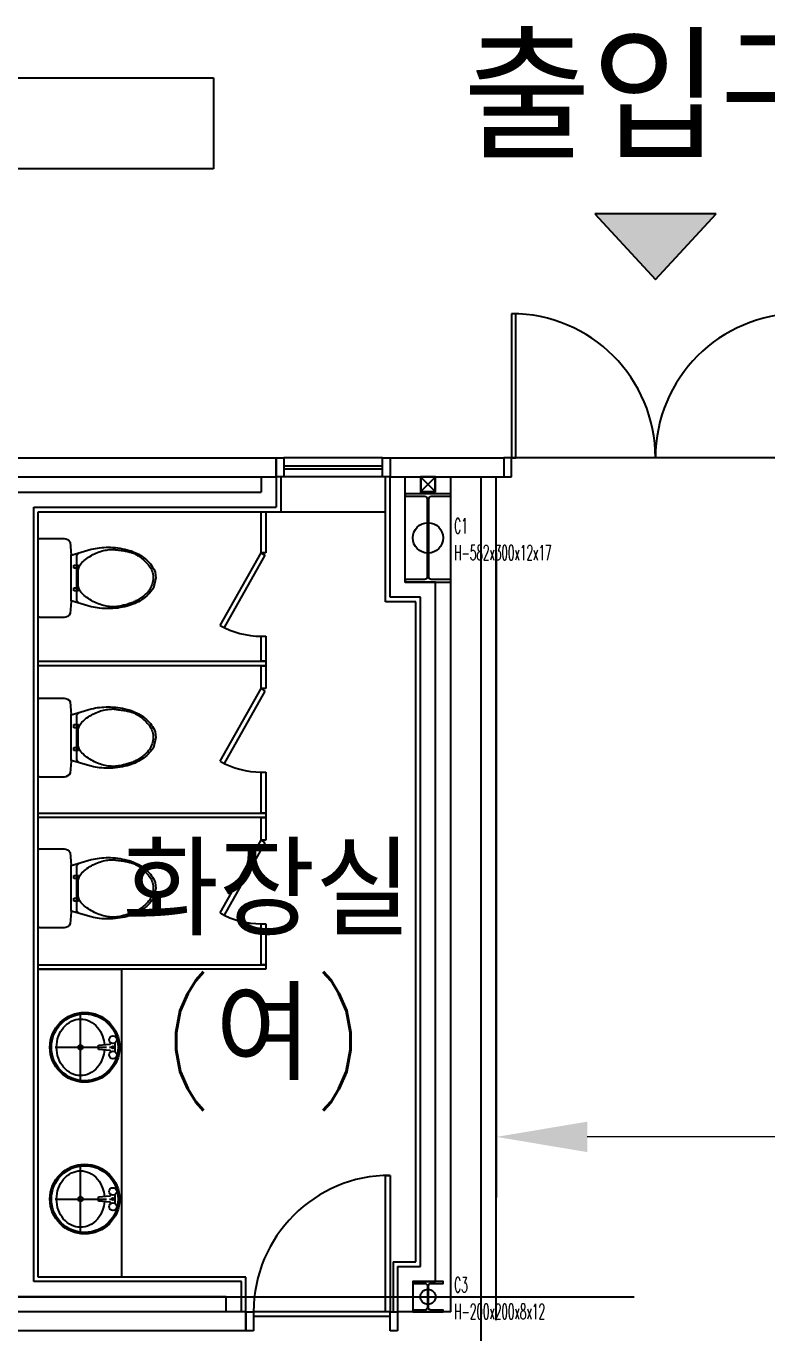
# Model space of a CAD drawing. Header units: millimetres. Extents: x 10462777 to 22643323, y 453826 to 1389191.
# Drawn here: x 11310481 to 11315366, y 610061 to 618670 of the extents above; entities that cross this region are included whole.
import ezdxf
from ezdxf.enums import TextEntityAlignment as Align

# ---------------------------------------------------------------- set-up
doc = ezdxf.new("R2010")
doc.units = ezdxf.units.MM
doc.header["$LTSCALE"] = 200
doc.header["$MEASUREMENT"] = 0
doc.header["$PDMODE"] = 35
doc.header["$PDSIZE"] = -5
doc.layers.get('0').update_dxf_attribs({"linetype": 'CONTINUOUS'})
doc.layers.get('DEFPOINTS').update_dxf_attribs({"linetype": 'CONTINUOUS'})
doc.layers.add('AM_5', color=3, linetype='CONTINUOUS', lineweight=15)
for name, color, linetype in [('CEN', 1, 'CONTINUOUS'), ('COL', 2, 'CONTINUOUS'), ('door', 4, 'CONTINUOUS'), ('E1', 4, 'CONTINUOUS'), ('EL', 9, 'CONTINUOUS'), ('ELE6', 7, 'CONTINUOUS'), ('FIN', 5, 'CONTINUOUS'), ('HAT', 5, 'CONTINUOUS'), ('panel', 4, 'CONTINUOUS'), ('PIPE', 4, 'CONTINUOUS'), ('TEXT', 7, 'CONTINUOUS'), ('TOI', 8, 'CONTINUOUS'), ('WAL', 3, 'CONTINUOUS'), ('win', 6, 'CONTINUOUS')]:
    doc.layers.add(name, color=color, linetype=linetype)
doc.layers.add('No_Print', color=153, linetype='CONTINUOUS', plot=False)
doc.styles.add('HY-WUL-M', font='txt.shx ', dxfattribs={"bigfont": ' whgtxt.shx'})
doc.styles.add('HYwulM', font='txt.shx ', dxfattribs={"bigfont": ' whgtxt.shx'})
doc.styles.add('HY울릉도L', font='txt.shx ', dxfattribs={"bigfont": ' whgtxt.shx'})
doc.styles.add('굴림', font='txt.shx ', dxfattribs={"bigfont": ' whgtxt.shx'})
doc.dimstyles.new('200$0', dxfattribs={"dimscale": 200, "dimtxt": 7, "dimasz": 1, "dimexe": 2, "dimexo": 2, "dimgap": 1, "dimtad": 1, "dimdec": 0, "dimdsep": 46, "dimlunit": 6, "dimtxsty": '굴림', "dimblk": 'DIMDOT', "dimcen": 1, "dimclrd": 4, "dimclre": 4, "dimclrt": 4, "dimadec": 0, "dimazin": 0, "dimtfac": 1, "dimtdec": 0, "dimtmove": 2, "dimatfit": 3, "dimldrblk": 'DIMDOT', "dimfxl": 1, "dimtolj": 1, "dimtzin": 0, "dimlwd": -1, "dimarcsym": 0})

# ---------------------------------------------------------------- blocks, each defined once
blk = doc.blocks.new('*D317')
at = {"layer": 'AM_5', "color": 4, "linetype": 'ByBlock', "lineweight": -2, "transparency": 16777216}
for p, q in [((11313581.3, 615200.9), (11313581.3, 610951.9)), ((11316131.3, 615200.9), (11316131.3, 610951.9))]:
    blk.add_line(p, q, dxfattribs=at)
at = {"layer": 'AM_5', "color": 4, "linetype": 'ByBlock', "transparency": 16777216}
blk.add_line((11315531.3, 611351.9), (11314181.3, 611351.9), dxfattribs=at)
at = {"layer": 'AM_5', "color": 4, "transparency": 16777216}
for points in [[(11314181.3, 611451.9), (11314181.3, 611251.9), (11313581.3, 611351.9)], [(11315531.3, 611451.9), (11315531.3, 611251.9), (11316131.3, 611351.9)]]:
    blk.add_solid(points, dxfattribs=at)
at = {"layer": 'DEFPOINTS', "color": 0, "transparency": 16777216}
for p in [(11313581.3, 615600.9), (11316131.3, 615600.9), (11313581.3, 611351.9)]:
    blk.add_point(p, dxfattribs=at)
at = {"layer": 'AM_5', "color": 4, "transparency": 16777216, "insert": (11314856.3, 609601.9), "char_height": 600, "attachment_point": 5, "style": '굴림', "bg_fill": 3, "box_fill_scale": 1.25, "bg_fill_color": 256, "bg_fill_true_color": 13158600, "bg_fill_transparency": 0}
blk.add_mtext('\\A1;2,550', dxfattribs=at)
blk = doc.blocks.new('DIMDOT')
at = {"color": 4}
blk.add_line((-2, 0), (2, 0), dxfattribs=at)
at = {"color": 7}
for radius in [0.5, 0.25]:
    blk.add_circle((0, 0), radius, dxfattribs=at)

msp = doc.modelspace()

# ---------------------------------------------------------------- hatches: boundary and pattern name
at = {"layer": 'panel'}
msp.add_hatch(color=256, dxfattribs=at).paths.add_polyline_path([(11314631.32522, 617000.56222), (11314231.4096, 617432.62532), (11315031.24085, 617432.62532)])

# ---------------------------------------------------------------- linework, layer by layer
at = {"ltscale": 10}
for p, q in [((11313481.32522, 609323.38492), (11313481.32522, 615700.88492)), ((11313581.32522, 609281.96356), (11313581.32522, 615700.88492))]:
    msp.add_line(p, q, dxfattribs=at)
at = {"color": 0}
for p, q in [((11310778.69483, 614884.27168), (11310778.26706, 615189.69013)), ((11310816.32522, 614884.52127), (11310816.32522, 615184.52127)), ((11310796.32522, 615099.52127), (11310796.32522, 615119.52127)), ((11310796.32522, 615119.52127), (11310826.32522, 615119.52127)), ((11310826.32522, 615099.52127), (11310796.32522, 615099.52127)), ((11310826.32522, 615119.52127), (11310826.32522, 615099.52127)), ((11310796.32522, 614949.52127), (11310796.32522, 614969.52127)), ((11310796.32522, 614969.52127), (11310826.32522, 614969.52127)), ((11310826.32522, 614949.52127), (11310796.32522, 614949.52127)), ((11310826.32522, 614969.52127), (11310826.32522, 614949.52127)), ((11310778.69483, 613832.70981), (11310778.26706, 614138.12826)), ((11310816.32522, 613832.95941), (11310816.32522, 614132.95941)), ((11310796.32522, 614047.95941), (11310796.32522, 614067.95941)), ((11310796.32522, 614067.95941), (11310826.32522, 614067.95941)), ((11310826.32522, 614047.95941), (11310796.32522, 614047.95941)), ((11310826.32522, 614067.95941), (11310826.32522, 614047.95941)), ((11310796.32522, 613897.95941), (11310796.32522, 613917.95941)), ((11310796.32522, 613917.95941), (11310826.32522, 613917.95941)), ((11310826.32522, 613897.95941), (11310796.32522, 613897.95941)), ((11310826.32522, 613917.95941), (11310826.32522, 613897.95941)), ((11310778.69483, 612839.70981), (11310778.26706, 613145.12826)), ((11310816.32522, 612839.95941), (11310816.32522, 613139.95941)), ((11310796.32522, 613054.95941), (11310796.32522, 613074.95941)), ((11310796.32522, 613074.95941), (11310826.32522, 613074.95941)), ((11310826.32522, 613054.95941), (11310796.32522, 613054.95941)), ((11310826.32522, 613074.95941), (11310826.32522, 613054.95941)), ((11310796.32522, 612904.95941), (11310796.32522, 612924.95941)), ((11310796.32522, 612924.95941), (11310826.32522, 612924.95941)), ((11310826.32522, 612904.95941), (11310796.32522, 612904.95941)), ((11310826.32522, 612924.95941), (11310826.32522, 612904.95941))]:
    msp.add_line(p, q, dxfattribs=at)
for points in [[(11310778.69483, 615184.77086), (11310910.91535, 615223.74113, -0.0576804472), (11311022.36058, 615236.64046, -0.0651217556), (11311147.83923, 615220.22808, -0.0779057808), (11311244.7915, 615177.44053, -0.1071770937), (11311315.69225, 615106.64526, -0.1441367949), (11311336.9254, 615034.51925), (11311320.3601, 614967.05415, -0.1071770937), (11311244.7915, 614891.59797, -0.0779057808), (11311147.83923, 614848.81042, -0.0651217556), (11311022.36058, 614832.39804, -0.057644994), (11310910.98249, 614845.28163), (11310778.69483, 614884.27168), (11310778.26706, 614879.35242), (11310771.32522, 614799.52127, -0.2867962264), (11310731.32522, 614774.52127), (11310571.32522, 614774.52127, -0.4142135624), (11310561.32522, 614784.52127), (11310561.32522, 615284.52127, -0.4142135624), (11310571.32522, 615294.52127), (11310731.32522, 615294.52127, -0.2867962264), (11310771.32522, 615269.52127), (11310778.69858, 615184.72765)], [(11310778.69483, 614133.209), (11310910.91535, 614172.17926, -0.0576804472), (11311022.36058, 614185.0786, -0.0651217556), (11311147.83923, 614168.66622, -0.0779057808), (11311244.7915, 614125.87867, -0.1071770937), (11311315.69225, 614055.0834, -0.1441367949), (11311336.9254, 613982.95739), (11311320.3601, 613915.49229, -0.1071770937), (11311244.7915, 613840.03611, -0.0779057808), (11311147.83923, 613797.24856, -0.0651217556), (11311022.36058, 613780.83618, -0.057644994), (11310910.98249, 613793.71977), (11310778.69483, 613832.70981), (11310778.26706, 613827.79055), (11310771.32522, 613747.95941, -0.2867962264), (11310731.32522, 613722.95941), (11310571.32522, 613722.95941, -0.4142135624), (11310561.32522, 613732.95941), (11310561.32522, 614232.95941, -0.4142135624), (11310571.32522, 614242.95941), (11310731.32522, 614242.95941, -0.2867962264), (11310771.32522, 614217.95941), (11310778.69858, 614133.16579)], [(11310778.69483, 613140.209), (11310910.91535, 613179.17926, -0.0576804472), (11311022.36058, 613192.0786, -0.0651217556), (11311147.83923, 613175.66622, -0.0779057808), (11311244.7915, 613132.87867, -0.1071770937), (11311315.69225, 613062.0834, -0.1441367949), (11311336.9254, 612989.95739), (11311320.3601, 612922.49229, -0.1071770937), (11311244.7915, 612847.03611, -0.0779057808), (11311147.83923, 612804.24856, -0.0651217556), (11311022.36058, 612787.83618, -0.057644994), (11310910.98249, 612800.71977), (11310778.69483, 612839.70981), (11310778.26706, 612834.79055), (11310771.32522, 612754.95941, -0.2867962264), (11310731.32522, 612729.95941), (11310571.32522, 612729.95941, -0.4142135624), (11310561.32522, 612739.95941), (11310561.32522, 613239.95941, -0.4142135624), (11310571.32522, 613249.95941), (11310731.32522, 613249.95941, -0.2867962264), (11310771.32522, 613224.95941), (11310778.69858, 613140.16579)]]:
    msp.add_lwpolyline(points, format="xyb", dxfattribs=at)
for points in [[(11310778.26706, 615189.69013), (11310778.69483, 615184.77086)], [(11310778.26706, 614138.12826), (11310778.69483, 614133.209)], [(11310778.26706, 613145.12826), (11310778.69483, 613140.209)]]:
    msp.add_lwpolyline(points, dxfattribs=at)
for points in [[(11310837.63613, 615121.38193), (11310842.93389, 615128.27088), (11310849.2791, 615135.3499), (11310856.53696, 615142.5315), (11310864.57265, 615149.72818), (11310873.25137, 615156.85245), (11310882.43828, 615163.81682), (11310891.99859, 615170.53379), (11310901.79747, 615176.91588), (11310911.7193, 615182.88953), (11310921.72513, 615188.43698), (11310931.79522, 615193.55441), (11310941.9098, 615198.238), (11310952.04912, 615202.48393), (11310962.19342, 615206.28838), (11310972.32295, 615209.64753), (11310982.41795, 615212.55757), (11310992.43676, 615215.02165), (11311002.25011, 615217.0709), (11311011.7068, 615218.74341), (11311020.65565, 615220.0773), (11311028.94549, 615221.11065), (11311036.42513, 615221.88157), (11311042.94338, 615222.42817), (11311048.34907, 615222.78854), (11311052.56888, 615222.99543), (11311055.84101, 615223.06012), (11311058.48153, 615222.98854), (11311060.8065, 615222.7866), (11311063.13198, 615222.46024), (11311065.77406, 615222.01538), (11311069.04878, 615221.45793), (11311073.27223, 615220.79383), (11311078.67386, 615220.0279), (11311085.13671, 615219.16054), (11311092.45721, 615218.19105), (11311100.43178, 615217.11875), (11311108.85686, 615215.94293), (11311117.52888, 615214.66291), (11311126.24426, 615213.27798), (11311134.79944, 615211.78744), (11311143.01425, 615210.1979), (11311150.80213, 615208.54511), (11311158.09992, 615206.87211), (11311164.84448, 615205.22195), (11311170.97264, 615203.63767), (11311176.42125, 615202.1623), (11311181.12716, 615200.83891), (11311185.0272, 615199.71053), (11311188.10328, 615198.79815), (11311190.51749, 615198.03456), (11311192.47699, 615197.33048), (11311194.18892, 615196.59664), (11311195.86043, 615195.74378), (11311197.69866, 615194.68261), (11311199.91078, 615193.32388), (11311202.70392, 615191.57831), (11311206.23704, 615189.37358), (11311210.47623, 615186.70523), (11311215.3394, 615183.58574), (11311220.74446, 615180.02759), (11311226.60929, 615176.04327), (11311232.85182, 615171.64526), (11311239.38993, 615166.84605), (11311246.14153, 615161.65812), (11311253.02458, 615156.09284), (11311259.95733, 615150.1571), (11311266.85808, 615143.85669), (11311273.64512, 615137.19737), (11311280.23678, 615130.18493), (11311286.55134, 615122.82514), (11311292.50712, 615115.12378), (11311298.02242, 615107.08663), (11311303.02169, 615098.72282), (11311307.45396, 615090.055), (11311311.27442, 615081.10913), (11311314.43826, 615071.91121), (11311316.90066, 615062.48724), (11311318.6168, 615052.8632), (11311319.54186, 615043.06507), (11311319.63104, 615033.11886), (11311318.85803, 615023.0615), (11311317.27062, 615012.97372), (11311314.93509, 615002.94723), (11311311.91775, 614993.07371), (11311308.2849, 614983.44486), (11311304.10283, 614974.15236), (11311299.43784, 614965.28791), (11311294.35623, 614956.9432), (11311288.92121, 614949.18634), (11311283.18365, 614941.99106), (11311277.19135, 614935.30752), (11311270.99208, 614929.08589), (11311264.63366, 614923.27631), (11311258.16385, 614917.82895), (11311251.63046, 614912.69396), (11311245.08126, 614907.8215), (11311238.55318, 614903.16979), (11311232.03962, 614898.72934), (11311225.52311, 614894.49872), (11311218.98617, 614890.47651), (11311212.41133, 614886.66128), (11311205.78113, 614883.0516), (11311199.07808, 614879.64605), (11311192.28472, 614876.4432), (11311185.38396, 614873.43853), (11311178.36026, 614870.61509), (11311171.19846, 614867.95287), (11311163.8834, 614865.43182), (11311156.39993, 614863.03192), (11311148.73288, 614860.73314), (11311140.86711, 614858.51543), (11311132.78746, 614856.35877), (11311124.48388, 614854.25442), (11311115.96684, 614852.23881), (11311107.25191, 614850.35968), (11311098.35467, 614848.66474), (11311089.29071, 614847.20173), (11311080.07559, 614846.01837), (11311070.7249, 614845.16239), (11311061.25422, 614844.68152), (11311051.67785, 614844.61473), (11311042.00507, 614844.96603), (11311032.24387, 614845.73066), (11311022.40225, 614846.90385), (11311012.48822, 614848.48086), (11311002.50976, 614850.45694), (11310992.47489, 614852.82732), (11310982.3916, 614855.58725), (11310972.26951, 614858.73357), (11310962.12467, 614862.26944), (11310951.97479, 614866.19961), (11310941.83753, 614870.52885), (11310931.73058, 614875.26191), (11310921.67163, 614880.40353), (11310911.67835, 614885.95848), (11310901.76843, 614891.93152), (11310891.97913, 614898.3122), (11310882.42603, 614905.02933), (11310873.24427, 614911.99656), (11310864.56902, 614919.12748), (11310856.53543, 614926.33574), (11310849.27865, 614933.53494), (11310842.93383, 614940.63873), (11310837.63613, 614947.56071), (11310833.47355, 614954.24462), (11310830.34545, 614960.7546), (11310828.10406, 614967.18489), (11310826.60159, 614973.62974), (11310825.69025, 614980.1834), (11310825.22227, 614986.94011), (11310825.04986, 614993.99413), (11310825.02522, 615001.43969), (11310825.02522, 615009.33489), (11310825.02522, 615017.59327), (11310825.02522, 615026.0922), (11310825.02522, 615034.70906), (11310825.02522, 615043.32122), (11310825.02522, 615051.80607), (11310825.02522, 615060.04099), (11310825.02522, 615067.90335), (11310825.04986, 615075.30707), (11310825.22227, 615082.31221), (11310825.69025, 615089.01535), (11310826.60159, 615095.5131), (11310828.10406, 615101.90204), (11310830.34545, 615108.27876), (11310833.47355, 615114.73986)], [(11310837.63613, 614069.82007), (11310842.93389, 614076.70902), (11310849.2791, 614083.78804), (11310856.53696, 614090.96964), (11310864.57265, 614098.16632), (11310873.25137, 614105.29059), (11310882.43828, 614112.25496), (11310891.99859, 614118.97193), (11310901.79747, 614125.35401), (11310911.7193, 614131.32766), (11310921.72513, 614136.87511), (11310931.79522, 614141.99254), (11310941.9098, 614146.67613), (11310952.04912, 614150.92207), (11310962.19342, 614154.72652), (11310972.32295, 614158.08567), (11310982.41795, 614160.99571), (11310992.43676, 614163.45979), (11311002.25011, 614165.50904), (11311011.7068, 614167.18155), (11311020.65565, 614168.51543), (11311028.94549, 614169.54878), (11311036.42513, 614170.31971), (11311042.94338, 614170.86631), (11311048.34907, 614171.22668), (11311052.56888, 614171.43357), (11311055.84101, 614171.49826), (11311058.48153, 614171.42667), (11311060.8065, 614171.22474), (11311063.13198, 614170.89838), (11311065.77406, 614170.45351), (11311069.04878, 614169.89607), (11311073.27223, 614169.23197), (11311078.67386, 614168.46604), (11311085.13671, 614167.59867), (11311092.45721, 614166.62919), (11311100.43178, 614165.55689), (11311108.85686, 614164.38107), (11311117.52888, 614163.10104), (11311126.24426, 614161.71611), (11311134.79944, 614160.22558), (11311143.01425, 614158.63604), (11311150.80213, 614156.98325), (11311158.09992, 614155.31025), (11311164.84448, 614153.66009), (11311170.97264, 614152.0758), (11311176.42125, 614150.60044), (11311181.12716, 614149.27705), (11311185.0272, 614148.14867), (11311188.10328, 614147.23629), (11311190.51749, 614146.4727), (11311192.47699, 614145.76862), (11311194.18892, 614145.03478), (11311195.86043, 614144.18191), (11311197.69866, 614143.12075), (11311199.91078, 614141.76202), (11311202.70392, 614140.01645), (11311206.23704, 614137.81172), (11311210.47623, 614135.14337), (11311215.3394, 614132.02388), (11311220.74446, 614128.46573), (11311226.60929, 614124.48141), (11311232.85182, 614120.0834), (11311239.38993, 614115.28419), (11311246.14153, 614110.09626), (11311253.02458, 614104.53098), (11311259.95733, 614098.59524), (11311266.85808, 614092.29482), (11311273.64512, 614085.63551), (11311280.23678, 614078.62307), (11311286.55134, 614071.26328), (11311292.50712, 614063.56192), (11311298.02242, 614055.52476), (11311303.02169, 614047.16096), (11311307.45396, 614038.49313), (11311311.27442, 614029.54727), (11311314.43826, 614020.34935), (11311316.90066, 614010.92538), (11311318.6168, 614001.30133), (11311319.54186, 613991.50321), (11311319.63104, 613981.557), (11311318.85803, 613971.49963), (11311317.27062, 613961.41186), (11311314.93509, 613951.38537), (11311311.91775, 613941.51185), (11311308.2849, 613931.88299), (11311304.10283, 613922.5905), (11311299.43784, 613913.72605), (11311294.35623, 613905.38134), (11311288.92121, 613897.62447), (11311283.18365, 613890.42919), (11311277.19135, 613883.74566), (11311270.99208, 613877.52402), (11311264.63366, 613871.71445), (11311258.16385, 613866.26709), (11311251.63046, 613861.1321), (11311245.08126, 613856.25963), (11311238.55318, 613851.60793), (11311232.03962, 613847.16748), (11311225.52311, 613842.93686), (11311218.98617, 613838.91465), (11311212.41133, 613835.09942), (11311205.78113, 613831.48974), (11311199.07808, 613828.08419), (11311192.28472, 613824.88134), (11311185.38396, 613821.87666), (11311178.36026, 613819.05323), (11311171.19846, 613816.39101), (11311163.8834, 613813.86996), (11311156.39993, 613811.47006), (11311148.73288, 613809.17127), (11311140.86711, 613806.95357), (11311132.78746, 613804.79691), (11311124.48388, 613802.69256), (11311115.96684, 613800.67695), (11311107.25191, 613798.79781), (11311098.35467, 613797.10288), (11311089.29071, 613795.63986), (11311080.07559, 613794.4565), (11311070.7249, 613793.60052), (11311061.25422, 613793.11965), (11311051.67785, 613793.05287), (11311042.00507, 613793.40417), (11311032.24387, 613794.16879), (11311022.40225, 613795.34199), (11311012.48822, 613796.919), (11311002.50976, 613798.89507), (11310992.47489, 613801.26546), (11310982.3916, 613804.02539), (11310972.26951, 613807.17171), (11310962.12467, 613810.70757), (11310951.97479, 613814.63775), (11310941.83753, 613818.96699), (11310931.73058, 613823.70004), (11310921.67163, 613828.84167), (11310911.67835, 613834.39662), (11310901.76843, 613840.36965), (11310891.97913, 613846.75033), (11310882.42603, 613853.46747), (11310873.24427, 613860.43469), (11310864.56902, 613867.56562), (11310856.53543, 613874.77387), (11310849.27865, 613881.97308), (11310842.93383, 613889.07686), (11310837.63613, 613895.99885), (11310833.47355, 613902.68276), (11310830.34545, 613909.19273), (11310828.10406, 613915.62302), (11310826.60159, 613922.06788), (11310825.69025, 613928.62154), (11310825.22227, 613935.37825), (11310825.04986, 613942.43226), (11310825.02522, 613949.87782), (11310825.02522, 613957.77303), (11310825.02522, 613966.03141), (11310825.02522, 613974.53034), (11310825.02522, 613983.14719), (11310825.02522, 613991.75936), (11310825.02522, 614000.24421), (11310825.02522, 614008.47913), (11310825.02522, 614016.34149), (11310825.04986, 614023.74521), (11310825.22227, 614030.75035), (11310825.69025, 614037.45349), (11310826.60159, 614043.95124), (11310828.10406, 614050.34017), (11310830.34545, 614056.7169), (11310833.47355, 614063.178)], [(11310837.63613, 613076.82007), (11310842.93389, 613083.70902), (11310849.2791, 613090.78804), (11310856.53696, 613097.96964), (11310864.57265, 613105.16632), (11310873.25137, 613112.29059), (11310882.43828, 613119.25496), (11310891.99859, 613125.97193), (11310901.79747, 613132.35401), (11310911.7193, 613138.32766), (11310921.72513, 613143.87511), (11310931.79522, 613148.99254), (11310941.9098, 613153.67613), (11310952.04912, 613157.92207), (11310962.19342, 613161.72652), (11310972.32295, 613165.08567), (11310982.41795, 613167.99571), (11310992.43676, 613170.45979), (11311002.25011, 613172.50904), (11311011.7068, 613174.18155), (11311020.65565, 613175.51543), (11311028.94549, 613176.54878), (11311036.42513, 613177.31971), (11311042.94338, 613177.86631), (11311048.34907, 613178.22668), (11311052.56888, 613178.43357), (11311055.84101, 613178.49826), (11311058.48153, 613178.42667), (11311060.8065, 613178.22474), (11311063.13198, 613177.89838), (11311065.77406, 613177.45351), (11311069.04878, 613176.89607), (11311073.27223, 613176.23197), (11311078.67386, 613175.46604), (11311085.13671, 613174.59867), (11311092.45721, 613173.62919), (11311100.43178, 613172.55689), (11311108.85686, 613171.38107), (11311117.52888, 613170.10104), (11311126.24426, 613168.71611), (11311134.79944, 613167.22558), (11311143.01425, 613165.63604), (11311150.80213, 613163.98325), (11311158.09992, 613162.31025), (11311164.84448, 613160.66009), (11311170.97264, 613159.0758), (11311176.42125, 613157.60044), (11311181.12716, 613156.27705), (11311185.0272, 613155.14867), (11311188.10328, 613154.23629), (11311190.51749, 613153.4727), (11311192.47699, 613152.76862), (11311194.18892, 613152.03478), (11311195.86043, 613151.18191), (11311197.69866, 613150.12075), (11311199.91078, 613148.76202), (11311202.70392, 613147.01645), (11311206.23704, 613144.81172), (11311210.47623, 613142.14337), (11311215.3394, 613139.02388), (11311220.74446, 613135.46573), (11311226.60929, 613131.48141), (11311232.85182, 613127.0834), (11311239.38993, 613122.28419), (11311246.14153, 613117.09626), (11311253.02458, 613111.53098), (11311259.95733, 613105.59524), (11311266.85808, 613099.29482), (11311273.64512, 613092.63551), (11311280.23678, 613085.62307), (11311286.55134, 613078.26328), (11311292.50712, 613070.56192), (11311298.02242, 613062.52476), (11311303.02169, 613054.16096), (11311307.45396, 613045.49313), (11311311.27442, 613036.54727), (11311314.43826, 613027.34935), (11311316.90066, 613017.92538), (11311318.6168, 613008.30133), (11311319.54186, 612998.50321), (11311319.63104, 612988.557), (11311318.85803, 612978.49963), (11311317.27062, 612968.41186), (11311314.93509, 612958.38537), (11311311.91775, 612948.51185), (11311308.2849, 612938.88299), (11311304.10283, 612929.5905), (11311299.43784, 612920.72605), (11311294.35623, 612912.38134), (11311288.92121, 612904.62447), (11311283.18365, 612897.42919), (11311277.19135, 612890.74566), (11311270.99208, 612884.52402), (11311264.63366, 612878.71445), (11311258.16385, 612873.26709), (11311251.63046, 612868.1321), (11311245.08126, 612863.25963), (11311238.55318, 612858.60793), (11311232.03962, 612854.16748), (11311225.52311, 612849.93686), (11311218.98617, 612845.91465), (11311212.41133, 612842.09942), (11311205.78113, 612838.48974), (11311199.07808, 612835.08419), (11311192.28472, 612831.88134), (11311185.38396, 612828.87666), (11311178.36026, 612826.05323), (11311171.19846, 612823.39101), (11311163.8834, 612820.86996), (11311156.39993, 612818.47006), (11311148.73288, 612816.17127), (11311140.86711, 612813.95357), (11311132.78746, 612811.79691), (11311124.48388, 612809.69256), (11311115.96684, 612807.67695), (11311107.25191, 612805.79781), (11311098.35467, 612804.10288), (11311089.29071, 612802.63986), (11311080.07559, 612801.4565), (11311070.7249, 612800.60052), (11311061.25422, 612800.11965), (11311051.67785, 612800.05287), (11311042.00507, 612800.40417), (11311032.24387, 612801.16879), (11311022.40225, 612802.34199), (11311012.48822, 612803.919), (11311002.50976, 612805.89507), (11310992.47489, 612808.26546), (11310982.3916, 612811.02539), (11310972.26951, 612814.17171), (11310962.12467, 612817.70757), (11310951.97479, 612821.63775), (11310941.83753, 612825.96699), (11310931.73058, 612830.70004), (11310921.67163, 612835.84167), (11310911.67835, 612841.39662), (11310901.76843, 612847.36965), (11310891.97913, 612853.75033), (11310882.42603, 612860.46747), (11310873.24427, 612867.43469), (11310864.56902, 612874.56562), (11310856.53543, 612881.77387), (11310849.27865, 612888.97308), (11310842.93383, 612896.07686), (11310837.63613, 612902.99885), (11310833.47355, 612909.68276), (11310830.34545, 612916.19273), (11310828.10406, 612922.62302), (11310826.60159, 612929.06788), (11310825.69025, 612935.62154), (11310825.22227, 612942.37825), (11310825.04986, 612949.43226), (11310825.02522, 612956.87782), (11310825.02522, 612964.77303), (11310825.02522, 612973.03141), (11310825.02522, 612981.53034), (11310825.02522, 612990.14719), (11310825.02522, 612998.75936), (11310825.02522, 613007.24421), (11310825.02522, 613015.47913), (11310825.02522, 613023.34149), (11310825.04986, 613030.74521), (11310825.22227, 613037.75035), (11310825.69025, 613044.45349), (11310826.60159, 613050.95124), (11310828.10406, 613057.34017), (11310830.34545, 613063.7169), (11310833.47355, 613070.178)]]:
    msp.add_lwpolyline(points, close=True, dxfattribs=at)
for centre, start, end in [((11310828.13283, 615182.71366), 98.703744261, 171.296255705), ((11310828.13283, 614886.32888), 188.703744295, 261.296255739), ((11310828.13283, 614131.1518), 98.703744261, 171.296255705), ((11310828.13283, 613834.76702), 188.703744295, 261.296255739), ((11310828.13283, 613138.1518), 98.703744261, 171.296255705), ((11310828.13283, 612841.76702), 188.703744295, 261.296255739)]:
    msp.add_arc(centre, 11.94517, start, end, dxfattribs=at)
at = {"layer": 'CEN'}
msp.add_line((11281132.30278, 610298.38492), (11314489.9774, 610298.38492), dxfattribs=at)
at = {"layer": 'COL'}
for points in [[(11313125.32522, 615040.38492, -0.4142135624), (11313109.32522, 615024.38492), (11312981.32522, 615024.38492), (11312981.32522, 615007.38492), (11313281.32522, 615007.38492), (11313281.32522, 615024.38492), (11313153.32522, 615024.38492, -0.4142135624), (11313137.32522, 615040.38492), (11313137.32522, 615556.38492, -0.4142135624), (11313153.32522, 615572.38492), (11313281.32522, 615572.38492), (11313281.32522, 615589.38492), (11312981.32522, 615589.38492), (11312981.32522, 615572.38492), (11313109.32522, 615572.38492, -0.4142135624), (11313125.32522, 615556.38492)], [(11313127.32522, 610226.38492, -0.4142135624), (11313111.32522, 610210.38492), (11313031.32522, 610210.38492), (11313031.32522, 610198.38492), (11313231.32522, 610198.38492), (11313231.32522, 610210.38492), (11313151.32522, 610210.38492, -0.4142135624), (11313135.32522, 610226.38492), (11313135.32522, 610370.38492, -0.4142135624), (11313151.32522, 610386.38492), (11313231.32522, 610386.38492), (11313231.32522, 610398.38492), (11313031.32522, 610398.38492), (11313031.32522, 610386.38492), (11313111.32522, 610386.38492, -0.4142135624), (11313127.32522, 610370.38492)]]:
    msp.add_lwpolyline(points, format="xyb", close=True, dxfattribs=at)
at = {"layer": 'door'}
for p, q in [((11313711.32522, 616775.88492), (11313681.32522, 616775.88492)), ((11313681.32522, 616775.88492), (11313681.32522, 615825.88492)), ((11313711.32522, 615825.88492), (11313711.32522, 616775.88492)), ((11313681.32522, 615825.88492), (11313711.32522, 615825.88492))]:
    msp.add_line(p, q, dxfattribs=at)
at = {"layer": 'door', "linetype": 'Continuous'}
for p, q in [((11313681.32522, 615825.88492), (11313631.32522, 615825.88492)), ((11313631.32522, 615825.88492), (11313631.32522, 615700.88492)), ((11313681.32522, 615700.88492), (11313681.32522, 615825.88492)), ((11313631.32522, 615700.88492), (11313681.32522, 615700.88492)), ((11312851.32522, 610198.38492), (11312851.32522, 611098.38492)), ((11312851.32522, 611098.38492), (11312881.32522, 611098.38492)), ((11312881.32522, 611098.38492), (11312881.32522, 610198.38492)), ((11311931.32522, 610073.38492), (11311931.32522, 610198.38492)), ((11311931.32522, 610198.38492), (11311981.32522, 610198.38492)), ((11311981.32522, 610198.38492), (11311981.32522, 610073.38492)), ((11312881.32522, 610198.38492), (11312851.32522, 610198.38492)), ((11312881.32522, 610073.38492), (11312881.32522, 610198.38492)), ((11312881.32522, 610198.38492), (11312931.32522, 610198.38492)), ((11312931.32522, 610198.38492), (11312931.32522, 610073.38492)), ((11311981.32522, 610073.38492), (11311931.32522, 610073.38492)), ((11312931.32522, 610073.38492), (11312881.32522, 610073.38492))]:
    msp.add_line(p, q, dxfattribs=at)
at = {"layer": 'door'}
for centre, start, end in [((11313681.32522, 615825.88492), 0, 90), ((11315581.32522, 615825.88492), 90, 180)]:
    msp.add_arc(centre, 950, start, end, dxfattribs=at)
at = {"layer": 'door', "linetype": 'Continuous'}
msp.add_arc((11312881.32522, 610198.38492), 900, 90, 180, dxfattribs=at)
at = {"layer": 'E1'}
for p, q in [((11314231.4096, 617432.62532), (11314631.32522, 617000.56222)), ((11315031.24085, 617432.62532), (11314231.4096, 617432.62532)), ((11314631.32522, 617000.56222), (11315031.24085, 617432.62532))]:
    msp.add_line(p, q, dxfattribs=at)
at = {"layer": 'EL'}
for p, q in [((11312161.32522, 615470.88492), (11312851.32522, 615470.88492)), ((11312881.32522, 610198.38492), (11311981.32522, 610198.38492)), ((11312881.32522, 610168.38492), (11311981.32522, 610168.38492))]:
    msp.add_line(p, q, dxfattribs=at)
at = {"layer": 'ELE6'}
msp.add_line((11315581.32522, 615825.88492), (11313681.32522, 615825.88492), dxfattribs=at)
at = {"layer": 'FIN'}
for p, q in [((11312161.32522, 615700.88492), (11312161.32522, 615470.88492)), ((11312851.32522, 614877.38492), (11312851.32522, 615700.88492)), ((11310561.32522, 615470.88492), (11312161.32522, 615470.88492)), ((11310561.32522, 610428.38492), (11310561.32522, 615470.88492)), ((11313051.32522, 614877.38492), (11312851.32522, 614877.38492)), ((11313051.32522, 610528.38492), (11313051.32522, 614877.38492)), ((11312901.32522, 610528.38492), (11312901.32522, 610198.38492)), ((11312901.32522, 610528.38492), (11313051.32522, 610528.38492)), ((11311931.32522, 610428.38492), (11310561.32522, 610428.38492)), ((11311931.32522, 610198.38492), (11311931.32522, 610428.38492))]:
    msp.add_line(p, q, dxfattribs=at)
at = {"layer": 'HAT', "ltscale": 10}
for p, q in [((11309915.9774, 618330.43668), (11311715.9774, 618330.43668)), ((11311715.9774, 618330.43668), (11311715.9774, 617730.43668)), ((11311715.9774, 617730.43668), (11309915.9774, 617730.43668))]:
    msp.add_line(p, q, dxfattribs=at)
at = {"layer": 'No_Print'}
for centre, radius in [((11313131.32522, 615298.38492), 100), ((11313131.32522, 610298.38492), 50)]:
    msp.add_circle(centre, radius, dxfattribs=at)
at = {"layer": 'panel'}
for p, q in [((11308381.32522, 615825.88492), (11312131.32522, 615825.88492)), ((11312131.32522, 615825.88492), (11312131.32522, 615700.88492)), ((11312881.32522, 615825.88492), (11313631.32522, 615825.88492)), ((11312881.32522, 615825.88492), (11312881.32522, 615700.88492)), ((11308381.32522, 615700.88492), (11312131.32522, 615700.88492)), ((11312881.32522, 615700.88492), (11313631.32522, 615700.88492)), ((11313281.32522, 610198.38492), (11313281.32522, 615700.88492)), ((11311931.32522, 610198.38492), (11307781.32522, 610198.38492)), ((11311931.32522, 610198.38492), (11311931.32522, 610073.38492)), ((11313281.32522, 610198.38492), (11312931.32522, 610198.38492)), ((11312931.32522, 610198.38492), (11312931.32522, 610073.38492)), ((11311931.32522, 610073.38492), (11307781.32522, 610073.38492))]:
    msp.add_line(p, q, dxfattribs=at)
at = {"layer": 'PIPE'}
for p, q in [((11313083.62522, 615603.18492), (11313179.02522, 615698.58492)), ((11313179.02522, 615603.18492), (11313083.62522, 615698.58492))]:
    msp.add_line(p, q, dxfattribs=at)
for points in [[(11313181.32522, 615600.88492), (11313181.32522, 615700.88492), (11313081.32522, 615700.88492), (11313081.32522, 615600.88492)], [(11313179.02522, 615603.18492), (11313179.02522, 615698.58492), (11313083.62522, 615698.58492), (11313083.62522, 615603.18492)]]:
    msp.add_lwpolyline(points, close=True, dxfattribs=at)
at = {"layer": 'TOI'}
for p, q in [((11312031.32523, 615200.88492), (11312031.32523, 615470.88492)), ((11312031.32523, 615470.88492), (11312061.32523, 615470.88492)), ((11312061.32523, 615470.88492), (11312061.32523, 615200.88492)), ((11311760.69373, 614722.07536), (11312031.32523, 615200.88492)), ((11312056.49923, 615184.45503), (11311786.81062, 614707.31364)), ((11312031.32523, 615200.88492), (11312056.49923, 615184.45503)), ((11312061.32523, 615200.88492), (11312031.32523, 615200.88492)), ((11312031.32523, 614485.88492), (11312031.32523, 614650.88492)), ((11312031.32523, 614650.88492), (11312061.32523, 614650.88492)), ((11312061.32523, 614650.88492), (11312061.32523, 614485.88492)), ((11310561.32522, 614455.88492), (11310561.32522, 614485.88492)), ((11310561.32522, 614485.88492), (11312061.32523, 614485.88492)), ((11312061.32523, 614485.88492), (11312031.32523, 614485.88492)), ((11312061.32523, 614485.88492), (11312061.32523, 614455.88492)), ((11312061.32523, 614455.88492), (11310561.32522, 614455.88492)), ((11312031.32523, 614305.88492), (11312031.32523, 614455.88492)), ((11312031.32523, 614455.88492), (11312061.32523, 614455.88492)), ((11312061.32523, 614455.88492), (11312061.32523, 614305.88492)), ((11311760.69373, 613827.07536), (11312031.32523, 614305.88492)), ((11312031.32523, 614305.88492), (11312056.49923, 614289.45503)), ((11312061.32523, 614305.88492), (11312031.32523, 614305.88492)), ((11312056.49923, 614289.45503), (11311786.81062, 613812.31364)), ((11312031.32523, 613485.88492), (11312031.32523, 613755.88492)), ((11312031.32523, 613755.88492), (11312061.32523, 613755.88492)), ((11312061.32523, 613755.88492), (11312061.32523, 613485.88492)), ((11310561.32523, 613455.88492), (11310561.32523, 613485.88492)), ((11310561.32523, 613485.88492), (11312061.32523, 613485.88492)), ((11310561.32523, 613455.88492), (11310561.32523, 613485.88492)), ((11310561.32523, 613485.88492), (11312061.32523, 613485.88492)), ((11312061.32523, 613455.88492), (11310561.32523, 613455.88492)), ((11312061.32523, 613455.88492), (11310561.32523, 613455.88492)), ((11312061.32523, 613485.88492), (11312031.32523, 613485.88492)), ((11312031.32523, 613305.88492), (11312031.32523, 613455.88492)), ((11312031.32523, 613455.88492), (11312061.32523, 613455.88492)), ((11312061.32523, 613485.88492), (11312061.32523, 613455.88492)), ((11312061.32523, 613485.88492), (11312061.32523, 613455.88492)), ((11312061.32523, 613455.88492), (11312061.32523, 613305.88492)), ((11311760.69373, 612827.07536), (11312031.32523, 613305.88492)), ((11312056.49923, 613289.45503), (11311786.81062, 612812.31364)), ((11312031.32523, 613305.88492), (11312056.49923, 613289.45503)), ((11312061.32523, 613305.88492), (11312031.32523, 613305.88492)), ((11312031.32523, 612485.88492), (11312031.32523, 612755.88492)), ((11312031.32523, 612755.88492), (11312061.32523, 612755.88492)), ((11312061.32523, 612755.88492), (11312061.32523, 612485.88492)), ((11310561.32522, 610428.38492), (11310561.32522, 612455.88492)), ((11310561.32522, 612455.88492), (11311111.32522, 612455.88492)), ((11310561.32523, 612455.88492), (11310561.32523, 612485.88492)), ((11310561.32523, 612485.88492), (11312061.32523, 612485.88492)), ((11312061.32523, 612455.88492), (11310561.32523, 612455.88492)), ((11311111.32522, 612455.88492), (11311111.32522, 610428.38492)), ((11312061.32523, 612485.88492), (11312031.32523, 612485.88492)), ((11312061.32523, 612485.88492), (11312061.32523, 612455.88492)), ((11310840.34264, 611732.13492), (11310840.34264, 612152.13492)), ((11310671.84264, 611942.13492), (11311011.84264, 611942.13492)), ((11310958.84264, 611956.13492), (11311035.31239, 611963.35125)), ((11310958.84264, 611928.13492), (11310958.84264, 611956.13492)), ((11311035.31239, 611920.91859), (11310958.84264, 611928.13492)), ((11311031.84264, 611942.13492), (11311051.84264, 611942.13492)), ((11311039.84264, 611968.32913), (11311039.84264, 611971.4226)), ((11311039.84264, 611912.84723), (11311039.84264, 611915.9407)), ((11311067.84264, 611912.84723), (11311067.84264, 611971.4226)), ((11310840.34264, 610732.13492), (11310840.34264, 611152.13492)), ((11310958.84264, 610956.13492), (11311035.31239, 610963.35125)), ((11310958.84264, 610928.13492), (11310958.84264, 610956.13492)), ((11311039.84264, 610968.32913), (11311039.84264, 610971.4226)), ((11311067.84264, 610912.84723), (11311067.84264, 610971.4226)), ((11310671.84264, 610942.13492), (11311011.84264, 610942.13492)), ((11311035.31239, 610920.91859), (11310958.84264, 610928.13492)), ((11311031.84264, 610942.13492), (11311051.84264, 610942.13492)), ((11311039.84264, 610912.84723), (11311039.84264, 610915.9407)), ((11311111.32522, 610428.38492), (11310561.32522, 610428.38492))]:
    msp.add_line(p, q, dxfattribs=at)
for points in [[(11310997.62751, 611924.47485, -0.0644354466), (11310985.96075, 611869.6403, -0.091718906), (11310952.06551, 611810.61306, -0.1035985191), (11310899.47408, 611769.78362, -0.1139122666), (11310840.34264, 611756.13492, -0.1139122666), (11310781.21119, 611769.78362, -0.1035985191), (11310728.61976, 611810.61306, -0.091718906), (11310694.72452, 611869.6403, -0.0847847438), (11310682.34264, 611942.13492, -0.0847847438), (11310694.72452, 612014.62954, -0.091718906), (11310728.61976, 612073.65678, -0.1035985191), (11310781.21119, 612114.48622, -0.1139122666), (11310840.34264, 612128.13492, -0.1139122666), (11310899.47408, 612114.48622, -0.1035985191), (11310952.06551, 612073.65678, -0.091718906), (11310985.96075, 612014.62954, -0.0644354466), (11310997.62751, 611959.79498, -0.0847847438)], [(11310997.62751, 610924.47485, -0.0644354466), (11310985.96075, 610869.6403, -0.091718906), (11310952.06551, 610810.61306, -0.1035985191), (11310899.47408, 610769.78362, -0.1139122666), (11310840.34264, 610756.13492, -0.1139122666), (11310781.21119, 610769.78362, -0.1035985191), (11310728.61976, 610810.61306, -0.091718906), (11310694.72452, 610869.6403, -0.0847847438), (11310682.34264, 610942.13492, -0.0847847438), (11310694.72452, 611014.62954, -0.091718906), (11310728.61976, 611073.65678, -0.1035985191), (11310781.21119, 611114.48622, -0.1139122666), (11310840.34264, 611128.13492, -0.1139122666), (11310899.47408, 611114.48622, -0.1035985191), (11310952.06551, 611073.65678, -0.091718906), (11310985.96075, 611014.62954, -0.0644354466), (11310997.62751, 610959.79498, -0.0847847438)]]:
    msp.add_lwpolyline(points, format="xyb", dxfattribs=at)
for centre, radius in [((11310867.84264, 611942.13492), 230), ((11310867.84264, 611942.13492), 220), ((11311053.84264, 611992.13492), 25), ((11310840.34264, 611942.13492), 15), ((11311053.84264, 611892.13492), 25), ((11311053.84264, 611942.13492), 8), ((11310867.84264, 610942.13492), 230), ((11310867.84264, 610942.13492), 220), ((11310840.34264, 610942.13492), 15), ((11311053.84264, 610992.13492), 25), ((11311053.84264, 610942.13492), 8), ((11311053.84264, 610892.13492), 25)]:
    msp.add_circle(centre, radius, dxfattribs=at)
for centre, radius, start, end in [((11312031.32523, 615200.88492), 550, 240.524111014, 270), ((11312031.32523, 614305.88492), 550, 240.524111014, 270), ((11312031.32523, 613305.88492), 550, 240.524111014, 270), ((11311034.84264, 611968.32913), 5, 275.39094735, 0), ((11311034.84264, 611915.9407), 5, 0, 84.60905265), ((11311034.84264, 610968.32913), 5, 275.39094735, 0), ((11311034.84264, 610915.9407), 5, 0, 84.60905265)]:
    msp.add_arc(centre, radius, start, end, dxfattribs=at)
at = {"layer": 'WAL'}
for p, q in [((11312031.32522, 615700.88492), (11312131.32522, 615700.88492)), ((11312031.32522, 615700.88492), (11312031.32522, 615600.88492)), ((11312131.32522, 615700.88492), (11312131.32522, 615500.88492)), ((11312881.32522, 614907.38492), (11312881.32522, 615700.88492)), ((11312881.32522, 615700.88492), (11312981.32522, 615700.88492)), ((11312981.32522, 615007.38492), (11312981.32522, 615700.88492)), ((11308781.32522, 615600.88492), (11312031.32522, 615600.88492)), ((11310531.32522, 615500.88492), (11312131.32522, 615500.88492)), ((11310531.32522, 610398.38492), (11310531.32522, 615500.88492)), ((11313181.32522, 615007.38492), (11312981.32522, 615007.38492)), ((11313181.32522, 610398.38492), (11313181.32522, 615007.38492)), ((11313081.32522, 614907.38492), (11312881.32522, 614907.38492)), ((11313081.32522, 610498.38492), (11313081.32522, 614907.38492)), ((11312931.32522, 610498.38492), (11312931.32522, 610198.38492)), ((11312931.32522, 610498.38492), (11313081.32522, 610498.38492)), ((11311901.32522, 610398.38492), (11310531.32522, 610398.38492)), ((11311901.32522, 610198.38492), (11311901.32522, 610398.38492)), ((11313031.32522, 610398.38492), (11313031.32522, 610198.38492)), ((11313031.32522, 610398.38492), (11313181.32522, 610398.38492)), ((11311801.32522, 610298.38492), (11308731.32522, 610298.38492)), ((11311801.32522, 610198.38492), (11311801.32522, 610298.38492)), ((11311901.32522, 610198.38492), (11311801.32522, 610198.38492)), ((11313031.32522, 610198.38492), (11312931.32522, 610198.38492))]:
    msp.add_line(p, q, dxfattribs=at)
at = {"layer": 'win'}
for p, q in [((11312131.32522, 615700.88492), (11312131.32522, 615825.88492)), ((11312131.32522, 615825.88492), (11312181.32522, 615825.88492)), ((11312831.32522, 615825.88492), (11312181.32522, 615825.88492)), ((11312181.32522, 615825.88492), (11312181.32522, 615700.88492)), ((11312831.32522, 615770.88492), (11312181.32522, 615770.88492)), ((11312831.32522, 615700.88492), (11312831.32522, 615825.88492)), ((11312831.32522, 615825.88492), (11312881.32522, 615825.88492)), ((11312881.32522, 615825.88492), (11312881.32522, 615700.88492)), ((11312181.32522, 615700.88492), (11312131.32522, 615700.88492)), ((11312831.32522, 615750.88492), (11312181.32522, 615750.88492)), ((11312831.32522, 615700.88492), (11312181.32522, 615700.88492)), ((11312881.32522, 615700.88492), (11312831.32522, 615700.88492))]:
    msp.add_line(p, q, dxfattribs=at)

# ---------------------------------------------------------------- texts
at = {"layer": 'No_Print', "style": 'HYwulM', "width": 0.5}
for s, p in [('C1', (11313305.16001, 615377.49421)), ('H-582x300x12x17', (11313305.16001, 615201.48409)), ('C3', (11313305.16001, 610377.49421)), ('H-200x200x8x12', (11313305.16001, 610201.48409))]:
    msp.add_text(s, height=100, dxfattribs=at).set_placement(p, align=Align.MIDDLE_LEFT)
at = {"layer": 'TEXT', "style": 'HY울릉도L'}
msp.add_text('출입구', height=800, dxfattribs=at).set_placement((11314631.32522, 618232.62532), align=Align.MIDDLE)
at = {"layer": 'TEXT', "color": 7, "style": 'HY울릉도L'}
msp.add_text('화장실', height=600, dxfattribs=at).set_placement((11313022.97445, 612677.39966), align=Align.RIGHT)
at = {"layer": 'TEXT', "lineweight": -3, "style": 'HY-WUL-M'}
msp.add_text('(여)', height=600, dxfattribs=at).set_placement((11312045.9955, 611725.76461), align=Align.CENTER)

# ---------------------------------------------------------------- next in the draw order: dimensions: what is measured, and where the dimension line sits
at = {"layer": 'AM_5'}
dim = msp.add_aligned_dim(p1=(11316131.32522, 615600.88492), p2=(11313581.32522, 615600.88492), distance=4249.03386, dimstyle='200$0', override={"dimtxt": 3, "dimasz": 3, "dimsah": 1, "dimfxl": 2, "dimtfill": 1, "dimarcsym": 1}, dxfattribs=at)
dim.commit()
dim.dimension.update_dxf_attribs({"geometry": '*D317', "text_midpoint": (11314856.32522, 609601.85105)})

doc.saveas('drawing.dxf')
